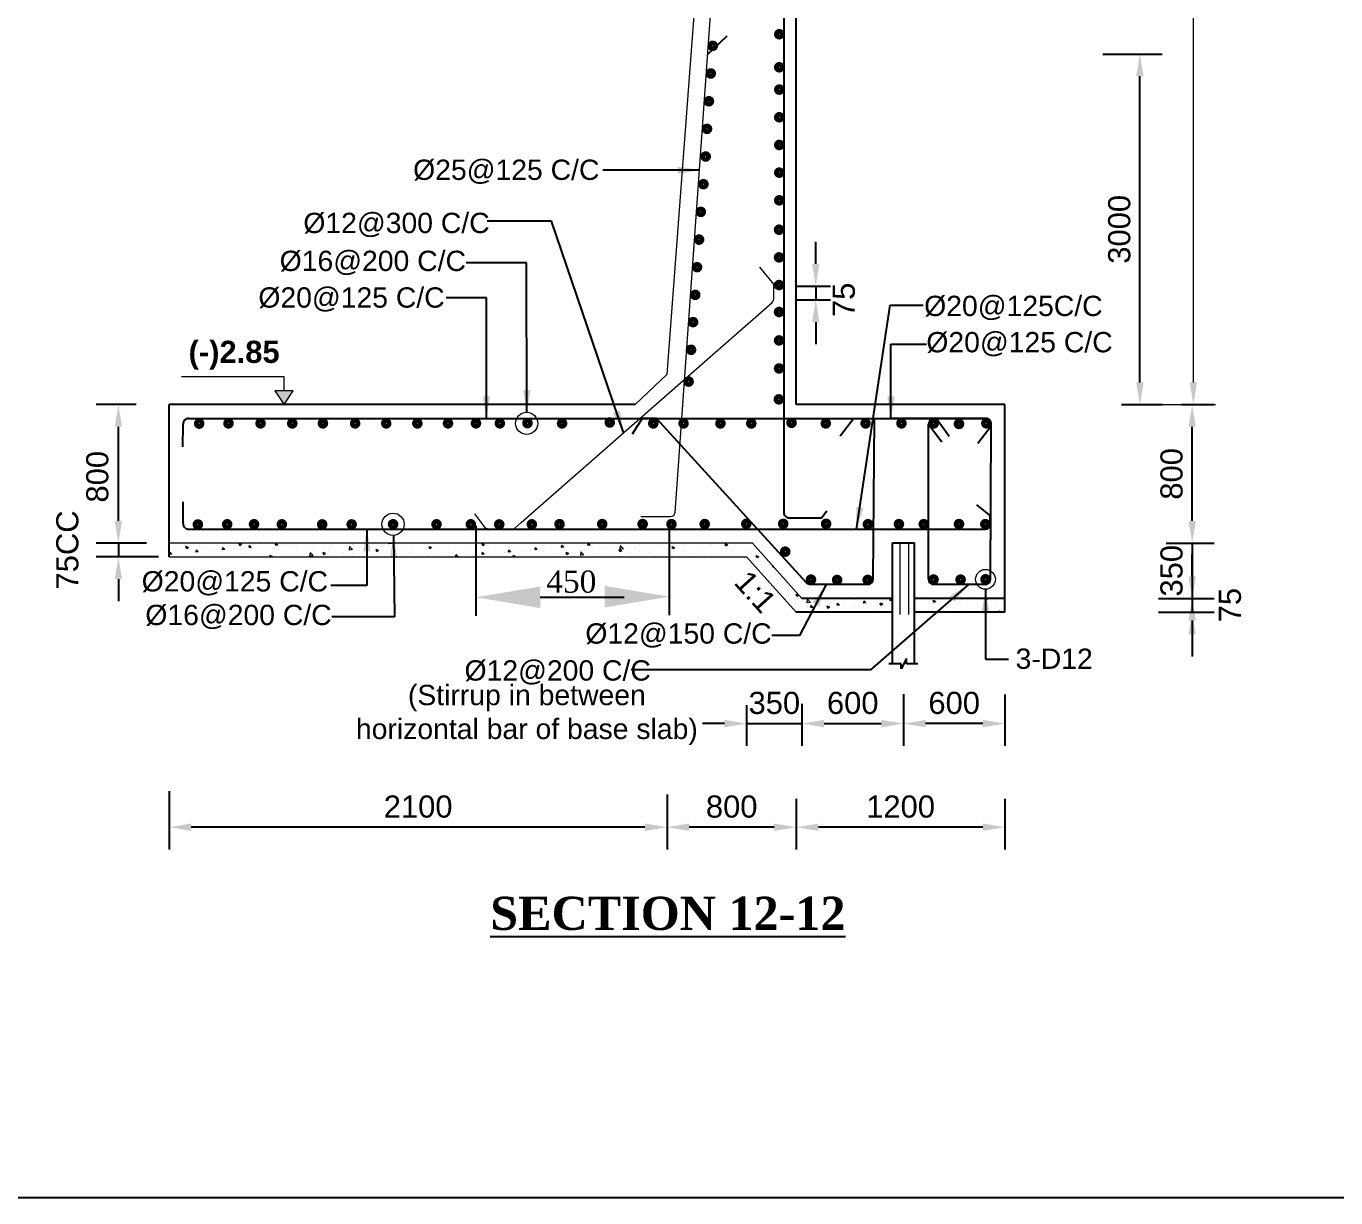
# Model space of a CAD drawing. Extents: x -426260 to 2055400, y -4304674 to -305611.
# Drawn here: x 757096 to 764196, y -1928706 to -1922357 of the extents above; entities that cross this region are included whole.
import ezdxf

# ---------------------------------------------------------------- set-up
doc = ezdxf.new("R2010")
doc.units = 0
doc.header["$LTSCALE"] = 300
doc.header["$MEASUREMENT"] = 0
doc.header["$PDMODE"] = 3
doc.layers.get('DEFPOINTS').update_dxf_attribs({"linetype": 'CONTINUOUS'})
for name, color, linetype, lineweight in [('Dim', 7, 'CONTINUOUS', 9), ('HATCH', 252, 'CONTINUOUS', 5), ('ROD', 1, 'CONTINUOUS', 30)]:
    doc.layers.add(name, color=color, linetype=linetype, lineweight=lineweight)
for name, color, linetype in [('LINE', 7, 'CONTINUOUS'), ('REINF.', 1, 'CONTINUOUS'), ('TXT', 7, 'CONTINUOUS')]:
    doc.layers.add(name, color=color, linetype=linetype)
doc.styles.add('Arial', font='arial.ttf')
doc.styles.add('DIM', font='isocp3.shx')
doc.dimstyles.new('dim_60', dxfattribs={"dimtxt": 120, "dimasz": 120, "dimexe": 60, "dimexo": 60, "dimgap": 50, "dimtad": 1, "dimdec": 0, "dimzin": 0, "dimdsep": 46, "dimtxsty": 'DIM', "dimcen": 0.09, "dimclrd": 5, "dimclre": 5, "dimclrt": 7, "dimadec": 0, "dimazin": 0, "dimtfac": 1, "dimtdec": 0, "dimtmove": 0, "dimatfit": 3, "dimfxl": 1, "dimtolj": 1, "dimtzin": 0, "dimarcsym": 0})

# ---------------------------------------------------------------- blocks, each defined once
blk = doc.blocks.new('*D594')
at = {"layer": 'DEFPOINTS', "color": 0, "ltscale": 500, "transparency": 16777216}
for p in [(763216.1, -1925157.8), (763219.1, -1925457.5), (763416.9, -1925457.5)]:
    blk.add_point(p, dxfattribs=at)
at = {"layer": 'Dim', "color": 5, "lineweight": -2, "ltscale": 500, "transparency": 16777216}
for p, q in [((763416.9, -1925037.8), (763416.9, -1924917.8)), ((763276.1, -1925157.8), (763536.9, -1925157.8)), ((763416.9, -1925157.8), (763416.9, -1925457.5)), ((763279.1, -1925457.5), (763536.9, -1925457.5)), ((763416.9, -1925577.5), (763416.9, -1925697.5))]:
    blk.add_line(p, q, dxfattribs=at)
at = {"layer": 'Dim', "color": 5, "ltscale": 500, "transparency": 16777216}
for points in [[(763396.9, -1925037.8), (763436.9, -1925037.8), (763416.9, -1925157.8)], [(763396.9, -1925577.5), (763436.9, -1925577.5), (763416.9, -1925457.5)]]:
    blk.add_solid(points, dxfattribs=at)
at = {"layer": 'Dim', "color": 7, "ltscale": 500, "transparency": 16777216, "insert": (763305.6, -1925307.7), "char_height": 120, "attachment_point": 5, "rotation": 90, "style": 'Arial'}
blk.add_mtext('\\A1;350', dxfattribs=at)
blk = doc.blocks.new('*D595')
at = {"layer": 'DEFPOINTS', "color": 0, "ltscale": 500, "transparency": 16777216}
for p in [(757809, -1925157.5), (757596.1, -1925232.5), (757874.4, -1925232.5)]:
    blk.add_point(p, dxfattribs=at)
at = {"layer": 'Dim', "color": 5, "lineweight": -2, "ltscale": 500, "transparency": 16777216}
for p, q in [((757596.1, -1925037.5), (757596.1, -1924917.5)), ((757749, -1925157.5), (757476.1, -1925157.5)), ((757596.1, -1925157.5), (757596.1, -1925232.5)), ((757814.4, -1925232.5), (757476.1, -1925232.5)), ((757596.1, -1925352.5), (757596.1, -1925472.5))]:
    blk.add_line(p, q, dxfattribs=at)
at = {"layer": 'Dim', "color": 5, "ltscale": 500, "transparency": 16777216}
for points in [[(757576.1, -1925037.5), (757616.1, -1925037.5), (757596.1, -1925157.5)], [(757576.1, -1925352.5), (757616.1, -1925352.5), (757596.1, -1925232.5)]]:
    blk.add_solid(points, dxfattribs=at)
at = {"layer": 'Dim', "color": 7, "ltscale": 500, "transparency": 16777216, "insert": (757320, -1925195), "char_height": 120, "attachment_point": 5, "rotation": 90, "style": 'Arial'}
blk.add_mtext('\\A1;75CC', dxfattribs=at)
blk = doc.blocks.new('*D596')
at = {"layer": 'DEFPOINTS', "color": 0, "ltscale": 500, "transparency": 16777216}
for p in [(760570.7, -1926478.3), (761270.7, -1926488.5), (760570.7, -1926697.5)]:
    blk.add_point(p, dxfattribs=at)
at = {"layer": 'Dim', "color": 5, "lineweight": -2, "ltscale": 500, "transparency": 16777216}
for p, q in [((760570.7, -1926538.3), (760570.7, -1926817.5)), ((761270.7, -1926548.5), (761270.7, -1926817.5)), ((761150.7, -1926697.5), (760690.7, -1926697.5))]:
    blk.add_line(p, q, dxfattribs=at)
at = {"layer": 'Dim', "color": 5, "ltscale": 500, "transparency": 16777216}
for points in [[(760690.7, -1926677.5), (760690.7, -1926717.5), (760570.7, -1926697.5)], [(761150.7, -1926677.5), (761150.7, -1926717.5), (761270.7, -1926697.5)]]:
    blk.add_solid(points, dxfattribs=at)
at = {"layer": 'Dim', "color": 7, "ltscale": 500, "transparency": 16777216, "insert": (760920.7, -1926586.3), "char_height": 120, "attachment_point": 5, "style": 'Arial'}
blk.add_mtext('\\A1;800', dxfattribs=at)
blk = doc.blocks.new('*D597')
at = {"layer": 'DEFPOINTS', "color": 0, "ltscale": 500, "transparency": 16777216}
for p in [(757871.1, -1926442.1), (760570.7, -1926459.4), (757871.1, -1926697.5)]:
    blk.add_point(p, dxfattribs=at)
at = {"layer": 'Dim', "color": 5, "lineweight": -2, "ltscale": 500, "transparency": 16777216}
for p, q in [((757871.1, -1926502.1), (757871.1, -1926817.5)), ((760570.7, -1926519.4), (760570.7, -1926817.5)), ((760450.7, -1926697.5), (757991.1, -1926697.5))]:
    blk.add_line(p, q, dxfattribs=at)
at = {"layer": 'Dim', "color": 5, "ltscale": 500, "transparency": 16777216}
for points in [[(757991.1, -1926677.5), (757991.1, -1926717.5), (757871.1, -1926697.5)], [(760450.7, -1926677.5), (760450.7, -1926717.5), (760570.7, -1926697.5)]]:
    blk.add_solid(points, dxfattribs=at)
at = {"layer": 'Dim', "color": 7, "ltscale": 500, "transparency": 16777216, "insert": (759220.9, -1926586.3), "char_height": 120, "attachment_point": 5, "style": 'Arial'}
blk.add_mtext('\\A1;2100', dxfattribs=at)
blk = doc.blocks.new('*D598')
at = {"layer": 'DEFPOINTS', "color": 0, "ltscale": 500, "transparency": 16777216}
for p in [(757596.1, -1924407.5), (757752.1, -1924407.5), (757749.7, -1925157.5)]:
    blk.add_point(p, dxfattribs=at)
at = {"layer": 'Dim', "color": 5, "lineweight": -2, "ltscale": 500, "transparency": 16777216}
for p, q in [((757692.1, -1924407.5), (757476.1, -1924407.5)), ((757596.1, -1925037.5), (757596.1, -1924527.5)), ((757689.7, -1925157.5), (757476.1, -1925157.5))]:
    blk.add_line(p, q, dxfattribs=at)
at = {"layer": 'Dim', "color": 5, "ltscale": 500, "transparency": 16777216}
for points in [[(757576.1, -1924527.5), (757616.1, -1924527.5), (757596.1, -1924407.5)], [(757576.1, -1925037.5), (757616.1, -1925037.5), (757596.1, -1925157.5)]]:
    blk.add_solid(points, dxfattribs=at)
at = {"layer": 'Dim', "color": 7, "ltscale": 500, "transparency": 16777216, "insert": (757482.4, -1924798.3), "char_height": 120, "attachment_point": 5, "rotation": 90, "style": 'Arial'}
blk.add_mtext('\\A1;800', dxfattribs=at)
blk = doc.blocks.new('*D599')
at = {"layer": 'DEFPOINTS', "color": 0, "ltscale": 500, "transparency": 16777216}
for p in [(761851.8, -1925917.2), (762401.8, -1925918.1), (761851.8, -1926136)]:
    blk.add_point(p, dxfattribs=at)
at = {"layer": 'Dim', "color": 5, "lineweight": -2, "ltscale": 500, "transparency": 16777216}
for p, q in [((761851.8, -1925977.2), (761851.8, -1926256)), ((762401.8, -1925978.1), (762401.8, -1926256)), ((762281.8, -1926136), (761971.8, -1926136))]:
    blk.add_line(p, q, dxfattribs=at)
at = {"layer": 'Dim', "color": 5, "ltscale": 500, "transparency": 16777216}
for points in [[(761971.8, -1926116), (761971.8, -1926156), (761851.8, -1926136)], [(762281.8, -1926116), (762281.8, -1926156), (762401.8, -1926136)]]:
    blk.add_solid(points, dxfattribs=at)
at = {"layer": 'Dim', "color": 7, "ltscale": 500, "transparency": 16777216, "insert": (762126.8, -1926024.7), "char_height": 120, "attachment_point": 5, "style": 'Arial'}
blk.add_mtext('\\A1;600', dxfattribs=at)
blk = doc.blocks.new('*D600')
at = {"layer": 'DEFPOINTS', "color": 0, "ltscale": 500, "transparency": 16777216}
for p in [(761301.8, -1925968.5), (761851.8, -1925980.9), (761851.8, -1926136)]:
    blk.add_point(p, dxfattribs=at)
at = {"layer": 'Dim', "color": 5, "lineweight": -2, "ltscale": 500, "transparency": 16777216}
for p, q in [((761301.8, -1926028.5), (761301.8, -1926256)), ((761851.8, -1926040.9), (761851.8, -1926256)), ((761421.8, -1926136), (761731.8, -1926136))]:
    blk.add_line(p, q, dxfattribs=at)
at = {"layer": 'Dim', "color": 5, "ltscale": 500, "transparency": 16777216}
for points in [[(761421.8, -1926116), (761421.8, -1926156), (761301.8, -1926136)], [(761731.8, -1926116), (761731.8, -1926156), (761851.8, -1926136)]]:
    blk.add_solid(points, dxfattribs=at)
at = {"layer": 'Dim', "color": 7, "ltscale": 500, "transparency": 16777216, "insert": (761576.8, -1926024.7), "char_height": 120, "attachment_point": 5, "style": 'Arial'}
blk.add_mtext('\\A1;600', dxfattribs=at)
blk = doc.blocks.new('*D601')
at = {"layer": 'DEFPOINTS', "color": 0, "ltscale": 500, "transparency": 16777216}
for p in [(761001.7, -1925976.7), (761301.8, -1926018.6), (761301.8, -1926136)]:
    blk.add_point(p, dxfattribs=at)
at = {"layer": 'Dim', "color": 5, "lineweight": -2, "ltscale": 500, "transparency": 16777216}
for p, q in [((761001.7, -1926036.7), (761001.7, -1926256)), ((761301.8, -1926078.6), (761301.8, -1926256)), ((760881.7, -1926136), (760761.7, -1926136)), ((761001.7, -1926136), (761301.8, -1926136)), ((761421.8, -1926136), (761541.8, -1926136))]:
    blk.add_line(p, q, dxfattribs=at)
at = {"layer": 'Dim', "color": 5, "ltscale": 500, "transparency": 16777216}
for points in [[(760881.7, -1926116), (760881.7, -1926156), (761001.7, -1926136)], [(761421.8, -1926116), (761421.8, -1926156), (761301.8, -1926136)]]:
    blk.add_solid(points, dxfattribs=at)
at = {"layer": 'Dim', "color": 7, "ltscale": 500, "transparency": 16777216, "insert": (761151.8, -1926024.7), "char_height": 120, "attachment_point": 5, "style": 'Arial'}
blk.add_mtext('\\A1;350', dxfattribs=at)
blk = doc.blocks.new('*D602')
at = {"layer": 'DEFPOINTS', "color": 0, "ltscale": 500, "transparency": 16777216}
for p in [(763174.5, -1925457.5), (763174.5, -1925532.5), (763416.9, -1925532.5)]:
    blk.add_point(p, dxfattribs=at)
at = {"layer": 'Dim', "color": 5, "lineweight": -2, "ltscale": 500, "transparency": 16777216}
for p, q in [((763416.9, -1925337.5), (763416.9, -1925217.5)), ((763234.5, -1925457.5), (763536.9, -1925457.5)), ((763416.9, -1925457.5), (763416.9, -1925532.5)), ((763234.5, -1925532.5), (763536.9, -1925532.5)), ((763416.9, -1925652.5), (763416.9, -1925772.5))]:
    blk.add_line(p, q, dxfattribs=at)
at = {"layer": 'Dim', "color": 5, "ltscale": 500, "transparency": 16777216}
for points in [[(763396.9, -1925337.5), (763436.9, -1925337.5), (763416.9, -1925457.5)], [(763396.9, -1925652.5), (763436.9, -1925652.5), (763416.9, -1925532.5)]]:
    blk.add_solid(points, dxfattribs=at)
at = {"layer": 'Dim', "color": 7, "ltscale": 500, "transparency": 16777216, "insert": (763622, -1925494), "char_height": 120, "attachment_point": 5, "rotation": 90, "style": 'Arial'}
blk.add_mtext('\\A1;75', dxfattribs=at)
blk = doc.blocks.new('*D603')
at = {"layer": 'DEFPOINTS', "color": 0, "ltscale": 500, "transparency": 16777216}
for p in [(761171.4, -1923764.7), (761171.4, -1923839.7), (761376.4, -1923839.7)]:
    blk.add_point(p, dxfattribs=at)
at = {"layer": 'Dim', "color": 5, "lineweight": -2, "ltscale": 500, "transparency": 16777216}
for p, q in [((761376.4, -1923644.7), (761376.4, -1923524.7)), ((761271.4, -1923764.7), (761456.4, -1923764.7)), ((761376.4, -1923764.7), (761376.4, -1923839.7)), ((761271.4, -1923839.7), (761456.4, -1923839.7)), ((761376.4, -1923959.7), (761376.4, -1924079.7))]:
    blk.add_line(p, q, dxfattribs=at)
at = {"layer": 'Dim', "color": 5, "ltscale": 500, "transparency": 16777216}
for points in [[(761356.4, -1923644.7), (761396.4, -1923644.7), (761376.4, -1923764.7)], [(761356.4, -1923959.7), (761396.4, -1923959.7), (761376.4, -1923839.7)]]:
    blk.add_solid(points, dxfattribs=at)
at = {"layer": 'Dim', "color": 7, "ltscale": 500, "transparency": 16777216, "insert": (761529, -1923839.7), "char_height": 120, "attachment_point": 5, "rotation": 90, "style": 'Arial'}
blk.add_mtext('\\A1;75', dxfattribs=at)
blk = doc.blocks.new('*D604')
at = {"layer": 'DEFPOINTS', "color": 0, "ltscale": 500, "transparency": 16777216}
for p in [(763299.3, -1924407.5), (763416.9, -1924407.5), (763296.9, -1925157.8)]:
    blk.add_point(p, dxfattribs=at)
at = {"layer": 'Dim', "color": 5, "lineweight": -2, "ltscale": 500, "transparency": 16777216}
for p, q in [((763359.3, -1924407.5), (763536.9, -1924407.5)), ((763416.9, -1925037.8), (763416.9, -1924527.5)), ((763356.9, -1925157.8), (763536.9, -1925157.8))]:
    blk.add_line(p, q, dxfattribs=at)
at = {"layer": 'Dim', "color": 5, "ltscale": 500, "transparency": 16777216}
for points in [[(763396.9, -1924527.5), (763436.9, -1924527.5), (763416.9, -1924407.5)], [(763396.9, -1925037.8), (763436.9, -1925037.8), (763416.9, -1925157.8)]]:
    blk.add_solid(points, dxfattribs=at)
at = {"layer": 'Dim', "color": 7, "ltscale": 500, "transparency": 16777216, "insert": (763305.6, -1924782.7), "char_height": 120, "attachment_point": 5, "rotation": 90, "style": 'Arial'}
blk.add_mtext('\\A1;800', dxfattribs=at)
blk = doc.blocks.new('*D605')
at = {"layer": 'DEFPOINTS', "color": 0, "ltscale": 500, "transparency": 16777216}
for p in [(762872.8, -1922507.5), (763133.5, -1922507.5), (762973.6, -1924407.5)]:
    blk.add_point(p, dxfattribs=at)
at = {"layer": 'Dim', "color": 5, "lineweight": -2, "ltscale": 500, "transparency": 16777216}
for p, q in [((762932.8, -1922507.5), (763253.5, -1922507.5)), ((763133.5, -1924287.5), (763133.5, -1922627.5)), ((763033.6, -1924407.5), (763253.5, -1924407.5))]:
    blk.add_line(p, q, dxfattribs=at)
at = {"layer": 'Dim', "color": 5, "ltscale": 500, "transparency": 16777216}
for points in [[(763113.5, -1922627.5), (763153.5, -1922627.5), (763133.5, -1922507.5)], [(763113.5, -1924287.5), (763153.5, -1924287.5), (763133.5, -1924407.5)]]:
    blk.add_solid(points, dxfattribs=at)
at = {"layer": 'Dim', "color": 7, "ltscale": 500, "transparency": 16777216, "insert": (763022.2, -1923457.5), "char_height": 120, "attachment_point": 5, "rotation": 90, "style": 'Arial'}
blk.add_mtext('\\A1;3000', dxfattribs=at)
blk = doc.blocks.new('*D606')
at = {"layer": 'DEFPOINTS', "color": 0, "ltscale": 500, "transparency": 16777216}
for p in [(761270.7, -1926483.3), (762401.8, -1926483.3), (761270.7, -1926697.5)]:
    blk.add_point(p, dxfattribs=at)
at = {"layer": 'Dim', "color": 5, "lineweight": -2, "ltscale": 500, "transparency": 16777216}
for p, q in [((761270.7, -1926543.3), (761270.7, -1926817.5)), ((762401.8, -1926543.3), (762401.8, -1926817.5)), ((762281.8, -1926697.5), (761390.7, -1926697.5))]:
    blk.add_line(p, q, dxfattribs=at)
at = {"layer": 'Dim', "color": 5, "ltscale": 500, "transparency": 16777216}
for points in [[(761390.7, -1926677.5), (761390.7, -1926717.5), (761270.7, -1926697.5)], [(762281.8, -1926677.5), (762281.8, -1926717.5), (762401.8, -1926697.5)]]:
    blk.add_solid(points, dxfattribs=at)
at = {"layer": 'Dim', "color": 7, "ltscale": 500, "transparency": 16777216, "insert": (761836.3, -1926586.3), "char_height": 120, "attachment_point": 5, "style": 'Arial'}
blk.add_mtext('\\A1;1200', dxfattribs=at)

msp = doc.modelspace()

# ---------------------------------------------------------------- hatches: boundary and pattern name
at = {"layer": 'Dim', "ltscale": 500}
h = msp.add_hatch(color=15, dxfattribs=at)
h.dxf.hatch_style = 1
h.paths.add_polyline_path([(758494.1, -1924333.6), (758543.8, -1924333.6), (758494.1, -1924407.5)])
h.paths.add_polyline_path([(758444.4, -1924333.6), (758494.1, -1924333.6), (758494.1, -1924407.5)])
at = {"layer": 'HATCH', "ltscale": 10}
h = msp.add_hatch(dxfattribs=at)
h.set_pattern_fill('ANSI31', color=256, scale=375, angle=45, style=0)
h.set_pattern_definition([(90, (768068.77, -1915846.026), (46.875, 7e-15), [])])
h.paths.add_polyline_path([(761911.8, -1925545.5), (761867.6, -1925545.5), (761867.6, -1925532), (761839.5, -1925558), (761839.5, -1925545.5), (761791.8, -1925545.5), (761791.8, -1925157.5), (761911.8, -1925157.5)])

# ---------------------------------------------------------------- linework, layer by layer
at = {"layer": 'Dim', "color": 5, "ltscale": 500}
for p, q in [((763423.2, -1924287.5), (763423.2, -1919027.1)), ((763033.6, -1924407.5), (763543.2, -1924407.5))]:
    msp.add_line(p, q, dxfattribs=at)
at = {"layer": 'Dim', "ltscale": 50}
msp.add_line((757871.1, -1924407.5), (757871.1, -1924407.5), dxfattribs=at)
at = {"layer": 'Dim', "ltscale": 500}
msp.add_lwpolyline([(758494.1, -1924333.6), (758494.1, -1924257.7), (757937.9, -1924257.7)], dxfattribs=at)
msp.add_lwpolyline([(758494.1, -1924407.5), (758543.8, -1924333.6), (758444.4, -1924333.6)], close=True, dxfattribs=at)
for centre in [(759809.3, -1924508.9), (759085, -1925055.9)]:
    msp.add_circle(centre, 60.5, dxfattribs=at)
at = {"layer": 'Dim', "ltscale": 50}
msp.add_circle((762296.4, -1925354.2), 53.5, dxfattribs=at)
at = {"layer": 'Dim', "color": 5, "ltscale": 500}
msp.add_solid([(763403.2, -1924287.5), (763443.2, -1924287.5), (763423.2, -1924407.5)], dxfattribs=at)
at = {"layer": 'LINE', "lineweight": 15}
for p, q in [((760570.7, -1924242.8), (760970.7, -1918907.1)), ((760570.7, -1924242.8), (760397.4, -1924407.5)), ((761032.8, -1925157.5), (757871.1, -1925157.5)), ((757871.1, -1925232.5), (761001.7, -1925232.5))]:
    msp.add_line(p, q, dxfattribs=at)
at = {"layer": 'LINE'}
for p, q in [((761270.7, -1924407.5), (761270.7, -1918907.1)), ((760397.4, -1924407.5), (757871.1, -1924407.5)), ((757871.7, -1925232.5), (757871.7, -1924407.5)), ((762401.8, -1924407.5), (761270.7, -1924407.5)), ((762401.8, -1925532.5), (762401.8, -1924407.5)), ((761791.8, -1925811.6), (761791.8, -1925155.6)), ((761791.8, -1925155.6), (761911.8, -1925155.6)), ((761911.8, -1925457.5), (761911.8, -1925155.6)), ((761911.8, -1925811.6), (761911.8, -1925155.6)), ((761791.8, -1925457.5), (761301.8, -1925457.5)), ((762401.8, -1925457.5), (761911.8, -1925457.5)), ((761791.8, -1925532.5), (761270.7, -1925532.5)), ((762401.8, -1925532.5), (761911.8, -1925532.5)), ((761867.6, -1925783.7), (761839.5, -1925839.1)), ((761867.6, -1925812.2), (761867.6, -1925783.7)), ((761839.1, -1925812.2), (761773.1, -1925812.2)), ((761839.5, -1925839.1), (761839.5, -1925812.2)), ((761930.3, -1925812.2), (761867.6, -1925812.2))]:
    msp.add_line(p, q, dxfattribs=at)
at = {"layer": 'LINE', "color": 6, "ltscale": 0.5}
for p, q in [((759533.2, -1925064.1), (759533.2, -1925551.5)), ((760581.7, -1925060.7), (760581.7, -1925548.2))]:
    msp.add_line(p, q, dxfattribs=at)
at = {"layer": 'LINE', "color": 51, "lineweight": 15}
for p, q in [((757908, -1925159.1), (757908, -1925159.1)), ((758159.7, -1925169.8), (758159.7, -1925169.8)), ((758198.8, -1925169.8), (758198.8, -1925169.8)), ((758263.8, -1925166.1), (758249.8, -1925160.7)), ((758253.9, -1925172.8), (758249.9, -1925160.7)), ((758263.8, -1925166.1), (758253.9, -1925172.8)), ((758266.5, -1925165.3), (758266.5, -1925165.3)), ((758304.2, -1925182), (758306.6, -1925169.4)), ((758316.2, -1925180.9), (758306.5, -1925169.4)), ((758362.4, -1925162), (758362.4, -1925162)), ((758373.2, -1925160.8), (758373.2, -1925160.8)), ((758447.7, -1925169.4), (758449.9, -1925157.5)), ((758459.6, -1925168.3), (758447.7, -1925169.4)), ((758459.6, -1925168.3), (758450.5, -1925157.5)), ((758486, -1925163.2), (758486, -1925163.2)), ((758625.1, -1925159.9), (758625.1, -1925159.9)), ((758758.1, -1925169.6), (758758.1, -1925169.6)), ((758864.9, -1925165.1), (758864.9, -1925165.1)), ((758872.4, -1925165.1), (758872.4, -1925165.1)), ((758971.6, -1925160.6), (758971.6, -1925160.6)), ((759013.4, -1925160.7), (759013.4, -1925160.7)), ((759061.5, -1925162.6), (759062.1, -1925157.5)), ((759079.3, -1925159.9), (759061.5, -1925162.6)), ((759063.4, -1925167.3), (759063.4, -1925167.3)), ((759078.1, -1925158.7), (759077, -1925157.5)), ((759384.1, -1925169.5), (759384.1, -1925169.5)), ((759581.6, -1925166.5), (759567.6, -1925161.2)), ((759571.7, -1925173.3), (759567.6, -1925161.2)), ((759581.6, -1925166.5), (759571.6, -1925173.3)), ((759641.4, -1925171.4), (759641.4, -1925171.4)), ((759790.3, -1925157.6), (759790.3, -1925157.6)), ((759893, -1925171.7), (759893, -1925171.7)), ((759997.9, -1925181.8), (760000.2, -1925169.3)), ((760009.9, -1925180.7), (760000.2, -1925169.2)), ((760093, -1925158.9), (760093, -1925158.9)), ((760140.8, -1925166.9), (760140.8, -1925166.9)), ((760153.3, -1925168.2), (760141.3, -1925169.2)), ((760141.4, -1925169.2), (760143.5, -1925157.5)), ((760153.3, -1925168.2), (760144.4, -1925157.5)), ((760168.8, -1925168.9), (760168.8, -1925168.9)), ((760302, -1925162), (760302, -1925162)), ((760332.3, -1925188), (760316.7, -1925171.7)), ((760422, -1925163), (760422, -1925163)), ((760529.1, -1925158.8), (760529.3, -1925157.5)), ((760537.5, -1925157.5), (760529.1, -1925158.8)), ((760655.1, -1925167.7), (760655.1, -1925167.7)), ((760670.5, -1925163), (760670.5, -1925163)), ((760761.8, -1925163.2), (760761.8, -1925163.2)), ((760810.9, -1925164.2), (760810.9, -1925164.2)), ((760868.6, -1925158.7), (760868.6, -1925158.7)), ((760899.3, -1925167), (760885.3, -1925161.6)), ((760889.4, -1925173.7), (760885.4, -1925161.6)), ((760899.3, -1925167), (760889.4, -1925173.7)), ((757873.9, -1925219.6), (757876.2, -1925207.1)), ((757885.8, -1925218.5), (757873.9, -1925219.6)), ((757885.8, -1925218.5), (757876.2, -1925207)), ((757904, -1925205.7), (757904, -1925205.7)), ((757910.6, -1925231.4), (757910.6, -1925231.4)), ((757946.2, -1925178.8), (757946.2, -1925178.8)), ((757954.5, -1925172.6), (757954.5, -1925172.6)), ((757976.4, -1925182.1), (757962.4, -1925176.8)), ((757966.5, -1925188.8), (757962.4, -1925176.8)), ((757976.4, -1925182.1), (757966.5, -1925188.8)), ((758010.8, -1925201.2), (758010.8, -1925201.2)), ((758017.3, -1925207.1), (758019.7, -1925194.5)), ((758029.3, -1925206), (758017.3, -1925207)), ((758029.3, -1925206), (758019.6, -1925194.5)), ((758034.4, -1925175.7), (758034.4, -1925175.7)), ((758052.9, -1925174.3), (758052.9, -1925174.3)), ((758057.2, -1925186.7), (758057.2, -1925186.7)), ((758110.1, -1925185.7), (758110.1, -1925185.7)), ((758117.5, -1925196.7), (758117.5, -1925196.7)), ((758160.2, -1925192.3), (758160.2, -1925192.3)), ((758160.8, -1925194.5), (758163.1, -1925182)), ((758172.7, -1925193.4), (758160.8, -1925194.5)), ((758161.1, -1925201.7), (758161.1, -1925201.7)), ((758172.7, -1925193.4), (758163.1, -1925181.9)), ((758224.3, -1925192.2), (758224.3, -1925192.2)), ((758262.1, -1925214.5), (758262.1, -1925214.5)), ((758286.5, -1925208.9), (758286.5, -1925208.9)), ((758316.2, -1925180.9), (758304.2, -1925181.9)), ((758315.5, -1925189.8), (758315.5, -1925189.8)), ((758331.1, -1925187.7), (758331.1, -1925187.7)), ((758362.2, -1925218.9), (758362.2, -1925218.9)), ((758364.8, -1925228.6), (758364.8, -1925228.6)), ((758412.3, -1925225.5), (758412.3, -1925225.5)), ((758431.9, -1925230.6), (758417.9, -1925225.2)), ((758420.3, -1925232.5), (758417.9, -1925225.2)), ((758431.9, -1925230.6), (758429.1, -1925232.5)), ((758432.1, -1925209.9), (758432.1, -1925209.9)), ((758437.8, -1925183.1), (758437.8, -1925183.1)), ((758466.3, -1925177), (758466.3, -1925177)), ((758544.6, -1925178.6), (758544.6, -1925178.6)), ((758548.8, -1925229.9), (758548.8, -1925229.9)), ((758561.7, -1925173.2), (758561.7, -1925173.2)), ((758567.3, -1925189.8), (758567.3, -1925189.8)), ((758611.8, -1925179.8), (758611.8, -1925179.8)), ((758634.6, -1925228.8), (758636.8, -1925209.8)), ((758652.4, -1925226.1), (758634.6, -1925228.8)), ((758651.2, -1925224.9), (758635.7, -1925208.6)), ((758651.3, -1925174.1), (758651.3, -1925174.1)), ((758670, -1925203.9), (758670, -1925203.9)), ((758719.3, -1925214.6), (758705.3, -1925209.2)), ((758709.4, -1925221.3), (758705.3, -1925209.2)), ((758719.3, -1925214.6), (758709.4, -1925221.3)), ((758738.1, -1925196.4), (758738.1, -1925196.4)), ((758741.8, -1925179.9), (758741.8, -1925179.9)), ((758773.8, -1925218.9), (758773.8, -1925218.9)), ((758813.9, -1925206.4), (758813.9, -1925206.4)), ((758848, -1925195.7), (758850.2, -1925176.7)), ((758865.8, -1925193), (758848, -1925195.7)), ((758864.7, -1925191.8), (758849.1, -1925175.5)), ((758858.4, -1925199.9), (758858.4, -1925199.9)), ((758863.9, -1925213), (758863.9, -1925213)), ((758874.9, -1925231.7), (758874.9, -1925231.7)), ((758975, -1925220), (758975, -1925220)), ((758975.1, -1925179.2), (758975.1, -1925179.2)), ((758990.2, -1925229.6), (758990.2, -1925229.6)), ((759006.7, -1925198.6), (758992.7, -1925193.2)), ((758996.8, -1925205.3), (758992.8, -1925193.2)), ((759006.7, -1925198.6), (758996.8, -1925205.3)), ((759023, -1925176), (759023, -1925176)), ((759079, -1925194.2), (759079, -1925194.2)), ((759139.6, -1925196.1), (759139.6, -1925196.1)), ((759160.4, -1925230.9), (759160.4, -1925230.9)), ((759180, -1925207), (759180, -1925207)), ((759189.7, -1925183.9), (759189.7, -1925183.9)), ((759256.2, -1925216.1), (759256.2, -1925216.1)), ((759265.5, -1925193.9), (759265.5, -1925193.9)), ((759267.1, -1925226.4), (759267.1, -1925226.4)), ((759294.2, -1925182.6), (759280.1, -1925177.2)), ((759284.2, -1925189.3), (759280.2, -1925177.2)), ((759282.7, -1925221.1), (759282.7, -1925221.1)), ((759283.4, -1925232.5), (759282.9, -1925232)), ((759282.9, -1925232.5), (759283, -1925232)), ((759294.2, -1925182.6), (759284.2, -1925189.3)), ((759315.6, -1925200.5), (759315.6, -1925200.5)), ((759373.9, -1925221.9), (759373.9, -1925221.9)), ((759424.1, -1925232), (759426.4, -1925219.5)), ((759436, -1925230.9), (759424.1, -1925232)), ((759436, -1925230.9), (759426.4, -1925219.4)), ((759441.9, -1925217.1), (759441.9, -1925217.1)), ((759480.7, -1925217.3), (759480.7, -1925217.3)), ((759485.2, -1925182.3), (759485.2, -1925182.3)), ((759517.6, -1925227.1), (759517.6, -1925227.1)), ((759579.5, -1925218.4), (759567.5, -1925219.4)), ((759567.6, -1925219.5), (759569.9, -1925206.9)), ((759579.5, -1925218.4), (759569.9, -1925206.9)), ((759587.4, -1925212.8), (759587.4, -1925212.8)), ((759587.9, -1925196.4), (759587.9, -1925196.4)), ((759691.7, -1925211.4), (759691.7, -1925211.4)), ((759694.2, -1925208.3), (759694.2, -1925208.3)), ((759711, -1925206.9), (759713.3, -1925194.4)), ((759722.9, -1925205.8), (759711, -1925206.9)), ((759722.9, -1925205.8), (759713.3, -1925194.3)), ((759714.5, -1925176.8), (759714.5, -1925176.8)), ((759717.1, -1925181.4), (759717.1, -1925181.4)), ((759749.6, -1925231.1), (759735.6, -1925225.7)), ((759737.9, -1925232.5), (759735.6, -1925225.7)), ((759749.6, -1925231.1), (759747.5, -1925232.5)), ((759767.2, -1925188), (759767.2, -1925188)), ((759792.8, -1925224.2), (759792.8, -1925224.2)), ((759800.9, -1925203.8), (759800.9, -1925203.8)), ((759831.2, -1925196.9), (759831.2, -1925196.9)), ((759866.4, -1925193.3), (759854.4, -1925194.3)), ((759854.5, -1925194.3), (759856.8, -1925181.8)), ((759866.4, -1925193.3), (759856.8, -1925181.8)), ((759893.5, -1925204.6), (759893.5, -1925204.6)), ((759907.7, -1925199.3), (759907.7, -1925199.3)), ((759947.8, -1925216.9), (759947.8, -1925216.9)), ((759969.3, -1925214.6), (759969.3, -1925214.6)), ((759996.9, -1925186.7), (759996.9, -1925186.7)), ((760009.9, -1925180.7), (759997.9, -1925181.8)), ((760014.5, -1925194.8), (760014.5, -1925194.8)), ((760019.3, -1925221.2), (760019.3, -1925221.2)), ((760037, -1925215), (760023, -1925209.7)), ((760027.1, -1925221.7), (760023.1, -1925209.7)), ((760037, -1925215), (760027.1, -1925221.7)), ((760097.9, -1925199.5), (760097.9, -1925199.5)), ((760102.2, -1925225), (760104.4, -1925206)), ((760120, -1925222.3), (760102.2, -1925225)), ((760118.9, -1925221.1), (760103.3, -1925204.8)), ((760121.2, -1925190.3), (760121.2, -1925190.3)), ((760200.6, -1925213.6), (760200.6, -1925213.6)), ((760218.8, -1925175.5), (760218.8, -1925175.5)), ((760228, -1925185.8), (760228, -1925185.8)), ((760257.5, -1925186.9), (760257.5, -1925186.9)), ((760304.5, -1925228.6), (760304.5, -1925228.6)), ((760324.5, -1925199), (760310.5, -1925193.6)), ((760314.6, -1925205.7), (760310.5, -1925193.6)), ((760324.5, -1925199), (760314.5, -1925205.7)), ((760333.4, -1925189.2), (760315.6, -1925191.9)), ((760315.7, -1925191.9), (760317.9, -1925172.9)), ((760334.8, -1925181.3), (760334.8, -1925181.3)), ((760345.1, -1925192.1), (760345.1, -1925192.1)), ((760374.1, -1925207), (760374.1, -1925207)), ((760403.1, -1925174.8), (760403.1, -1925174.8)), ((760420.9, -1925202.1), (760420.9, -1925202.1)), ((760441.5, -1925176.7), (760441.5, -1925176.7)), ((760471, -1925208.7), (760471, -1925208.7)), ((760490.7, -1925227), (760490.7, -1925227)), ((760505.8, -1925188.9), (760505.8, -1925188.9)), ((760538.7, -1925183.1), (760538.7, -1925183.1)), ((760548.3, -1925172.2), (760548.3, -1925172.2)), ((760597.3, -1925225.3), (760597.3, -1925225.3)), ((760611.9, -1925183), (760597.9, -1925177.6)), ((760602, -1925189.7), (760597.9, -1925177.6)), ((760611.9, -1925183), (760602, -1925189.7)), ((760609.6, -1925203.9), (760609.6, -1925203.9)), ((760655.3, -1925203.1), (760655.3, -1925203.1)), ((760710.7, -1925216.7), (760710.7, -1925216.7)), ((760771.9, -1925223.1), (760771.9, -1925223.1)), ((760796.8, -1925179.6), (760796.8, -1925179.6)), ((760813.3, -1925230.7), (760813.3, -1925230.7)), ((760872.5, -1925189.6), (760872.5, -1925189.6)), ((760914.8, -1925179.2), (760914.8, -1925179.2)), ((760922.6, -1925196.2), (760922.6, -1925196.2)), ((760976.5, -1925232.5), (760976.6, -1925231.8)), ((760977.2, -1925232.5), (760976.6, -1925231.8)), ((761015.8, -1925192), (761015.8, -1925192)), ((761048.9, -1925212.8), (761048.9, -1925212.8)), ((761067.4, -1925231.5), (761053.4, -1925226.1)), ((761057.5, -1925238.2), (761053.4, -1925226.1)), ((761067.4, -1925231.5), (761057.4, -1925238.2)), ((761078.9, -1925278.7), (761078.9, -1925278.7)), ((761101.5, -1925291.7), (761101.5, -1925291.7)), ((761120.9, -1925272.6), (761120.9, -1925272.6)), ((761121.9, -1925283.2), (761121.9, -1925283.2)), ((761142.9, -1925287.4), (761143.7, -1925281.2)), ((761148.5, -1925286.6), (761142.9, -1925287.4)), ((761123.4, -1925339.2), (761123.4, -1925339.2)), ((761154.1, -1925370.6), (761154.1, -1925370.6)), ((761160.9, -1925353.5), (761160.9, -1925353.5)), ((761190.6, -1925347.1), (761190.6, -1925347.1)), ((761229.9, -1925380.6), (761229.9, -1925380.6)), ((761206.7, -1925449.5), (761206.7, -1925449.5)), ((761229.7, -1925420.8), (761229.7, -1925420.8)), ((761230.8, -1925437.1), (761230.8, -1925437.1)), ((761284.1, -1925441), (761270.1, -1925435.6)), ((761274.2, -1925447.7), (761270.1, -1925435.7)), ((761284.1, -1925441), (761274.1, -1925447.7)), ((761232.1, -1925487.4), (761232.1, -1925487.4)), ((761264.4, -1925478.1), (761264.4, -1925478.1)), ((761282.5, -1925459.5), (761282.5, -1925459.5)), ((761347.6, -1925479.5), (761329.8, -1925482.2)), ((761329.9, -1925482.2), (761332.1, -1925463.2)), ((761346.5, -1925478.3), (761330.9, -1925462.1)), ((761332.6, -1925466), (761332.6, -1925466)), ((761333.1, -1925500.2), (761333.1, -1925500.2)), ((761349.2, -1925507.6), (761351.5, -1925495.1)), ((761361.1, -1925506.5), (761349.2, -1925507.6)), ((761361.1, -1925506.5), (761351.5, -1925495)), ((761371.2, -1925473.6), (761371.2, -1925473.6)), ((761435.8, -1925514.2), (761435.8, -1925514.2)), ((761452.1, -1925505.5), (761438.1, -1925500.2)), ((761442.2, -1925512.2), (761438.1, -1925500.2)), ((761452.1, -1925505.5), (761442.2, -1925512.2)), ((761458.9, -1925482.7), (761458.9, -1925482.7)), ((761464.1, -1925477.2), (761464.1, -1925477.2)), ((761477.9, -1925469.1), (761477.9, -1925469.1)), ((761492.6, -1925495.1), (761495, -1925482.5)), ((761504.6, -1925494), (761492.6, -1925495)), ((761504.6, -1925494), (761494.9, -1925482.5)), ((761534.6, -1925492.6), (761534.6, -1925492.6)), ((761537.3, -1925462.7), (761537.3, -1925462.7)), ((761580.7, -1925497.2), (761580.7, -1925497.2)), ((761584.7, -1925464.6), (761584.7, -1925464.6)), ((761584.7, -1925499.2), (761584.7, -1925499.2)), ((761636.1, -1925482.5), (761638.4, -1925470)), ((761648, -1925481.4), (761636.1, -1925482.5)), ((761638.3, -1925475.5), (761638.3, -1925475.5)), ((761648, -1925481.4), (761638.4, -1925469.9)), ((761691.5, -1925460), (761691.5, -1925460)), ((761697.4, -1925517.2), (761697.4, -1925517.2)), ((761711, -1925515.9), (761711, -1925515.9)), ((761739.5, -1925489.5), (761725.5, -1925484.1)), ((761729.6, -1925496.2), (761725.6, -1925484.1)), ((761739.5, -1925489.5), (761729.6, -1925496.2)), ((761741, -1925489.5), (761741, -1925489.5)), ((761779.5, -1925470), (761781.8, -1925457.5)), ((761791.5, -1925468.9), (761779.5, -1925469.9)), ((761791.5, -1925468.9), (761781.9, -1925457.5)), ((761786.7, -1925525.8), (761786.7, -1925525.8)), ((761945.9, -1925517.3), (761945.9, -1925517.3)), ((761986.2, -1925480.1), (761986.2, -1925480.1)), ((761986.9, -1925525.8), (761986.9, -1925525.8)), ((762007, -1925487.2), (762007, -1925487.2)), ((762027, -1925473.5), (762013, -1925468.1)), ((762017.1, -1925480.2), (762013, -1925468.1)), ((762027, -1925473.5), (762017, -1925480.2)), ((762036.3, -1925486.7), (762036.3, -1925486.7)), ((762046.1, -1925464.8), (762046.1, -1925464.8)), ((762093.7, -1925521.3), (762093.7, -1925521.3)), ((762123.7, -1925507.3), (762123.7, -1925507.3)), ((762150, -1925479.8), (762150, -1925479.8)), ((762162.6, -1925503.4), (762162.6, -1925503.4)), ((762171.6, -1925463.4), (762171.6, -1925463.4)), ((762200.5, -1925516.8), (762200.5, -1925516.8)), ((762238.4, -1925513.3), (762238.4, -1925513.3)), ((762251, -1925492.6), (762251, -1925492.6)), ((762288.2, -1925483.4), (762288.2, -1925483.4)), ((762288.4, -1925519.9), (762288.4, -1925519.9)), ((762304.5, -1925464.2), (762302.2, -1925457.5)), ((762314.4, -1925457.5), (762304.5, -1925464.2)), ((762307.2, -1925512.3), (762307.2, -1925512.3)), ((762353.7, -1925506.7), (762353.7, -1925506.7)), ((762362.1, -1925457.7), (762362.1, -1925457.7)), ((762379.4, -1925532.5), (762371.7, -1925524.5)), ((762372, -1925532.5), (762372.8, -1925525.6)), ((761539.7, -1925529.2), (761539.7, -1925529.2)), ((762048.5, -1925531.4), (762048.5, -1925531.4)), ((762240.3, -1925527.3), (762240.3, -1925527.3))]:
    msp.add_line(p, q, dxfattribs=at)
at = {"layer": 'LINE', "color": 5, "ltscale": 0.5}
msp.add_line((759883.2, -1925451.5), (760338.2, -1925451.5), dxfattribs=at)
at = {"layer": 'LINE', "color": 7, "lineweight": 9}
msp.add_line((770623.7, -1928705.8), (763943.2, -1928705.8), dxfattribs=at)
at = {"layer": 'LINE'}
msp.add_lwpolyline([(778849.4, -1928705.8), (749997, -1928705.8), (749997, -1908303.1), (778849.4, -1908303.1)], close=True, dxfattribs=at)
at = {"layer": 'LINE', "lineweight": 15}
for points in [[(761032.8, -1925157.5), (761301.8, -1925457.5)], [(761001.7, -1925232.5), (761270.7, -1925532.5)]]:
    msp.add_lwpolyline(points, dxfattribs=at)
at = {"layer": 'LINE', "color": 5, "ltscale": 0.5}
for points in [[(759883.2, -1925393.1), (759883.2, -1925509.8), (759533.2, -1925451.5)], [(760231.7, -1925389.8), (760231.7, -1925506.5), (760581.7, -1925448.2)]]:
    msp.add_solid(points, dxfattribs=at)
at = {"layer": 'REINF.'}
for p, q in [((757946.1, -1924636), (757946.7, -1924512.5)), ((761688, -1925352.5), (761694.5, -1924482.2)), ((762302.7, -1924482.2), (761789.1, -1924482.2)), ((761986.8, -1925352.5), (761986.8, -1924513.7)), ((762324.4, -1925352.5), (762326.8, -1924512.5)), ((757946.8, -1925052.5), (757947.4, -1924935)), ((762294.4, -1925382.5), (762016.8, -1925382.5))]:
    msp.add_line(p, q, dxfattribs=at)
at = {"layer": 'REINF.', "lineweight": 15}
for points in [[(761079.5, -1919006.7), (761025.7, -1919089, 0.128674), (761023.8, -1919094.7), (761011.7, -1919273), (761001.5, -1919520.8), (760611.7, -1924992.8, -0.397986), (760586.7, -1925016.4), (760428.2, -1925016.4)], [(759779, -1925046.5), (761139.7, -1923853.2, 0.1949), (761149.6, -1923828.8), (761149.6, -1923753.8), (761072.5, -1923662.8)], [(759779, -1925046.5), (759747.7, -1925075.5, -0.188252), (759730.7, -1925082.1), (759603, -1925082.1, -0.237133), (759583, -1925072), (759528.8, -1924999.2)]]:
    msp.add_lwpolyline(points, format="xyb", dxfattribs=at)
at = {"layer": 'REINF.'}
for points in [[(761205.6, -1919269.6), (761203.3, -1924990.8, 0.414214), (761233.3, -1925020.8), (761407.3, -1925020.8), (761436.7, -1924983.1)], [(761658, -1925382.5), (761348.7, -1925382.5, -0.213097), (761326.3, -1925372.5), (760513.9, -1924482.2)], [(757968.8, -1925081.5), (762297.1, -1925082, 0.414191), (762322.1, -1925057), (762322.1, -1925021.2, 0.234431), (762312.2, -1925001.3), (762248.8, -1924950.6)]]:
    msp.add_lwpolyline(points, format="xyb", dxfattribs=at)
for points in [[(760790.1, -1922509.9), (760895.4, -1922409.6)], [(757975.7, -1924482.2), (762302.7, -1924482.2)], [(760513.9, -1924482.2), (760434.9, -1924482.2), (760381.8, -1924567.6)], [(761581, -1924483.8), (761508.4, -1924579.1)], [(761986.8, -1924513.7), (762059.5, -1924608.9)], [(762031.3, -1924482.6), (762098.8, -1924577.9)], [(762327, -1924523.8), (762254.3, -1924619)]]:
    msp.add_lwpolyline(points, dxfattribs=at)
at = {"layer": 'REINF.', "lineweight": 15}
msp.add_lwpolyline([(758869.3, -1925082.2), (758871.8, -1925080)], dxfattribs=at)
at = {"layer": 'REINF.'}
for centre, radius, start, end in [((757977.2, -1924512.7), 30.5, 87.133, 179.62216), ((762022.1, -1924516), 34.6, 74.59218, 175.21602), ((762299.8, -1924509.3), 27.2, 353.26097, 83.83609), ((757976.9, -1925052.5), 30.1, 180.07996, 278.18005), ((761658, -1925352.5), 30, 270, 0), ((762016.8, -1925352.5), 30, 180, 270), ((762294.4, -1925352.5), 30, 270, 0)]:
    msp.add_arc(centre, radius, start, end, dxfattribs=at)
at = {"layer": 'ROD', "const_width": 30.7}
for points in [[(761191.2, -1922396.1, -1), (761166.1, -1922404.5, -1)], [(760830.9, -1922459.3, -1), (760805.6, -1922466.9, -1)], [(760820, -1922609.2, -1), (760794.7, -1922616.8, -1)], [(761191.2, -1922575.1, -1), (761166.1, -1922583.5, -1)], [(761191.2, -1922696.1, -1), (761166.1, -1922704.5, -1)], [(760809.9, -1922759.7, -1), (760784.7, -1922767.3, -1)], [(761191.2, -1922846.1, -1), (761166.1, -1922854.5, -1)], [(760799.5, -1922909.2, -1), (760774.2, -1922916.8, -1)], [(760792.4, -1923059.1, -1), (760767.1, -1923066.7, -1)], [(761191.2, -1922996.1, -1), (761166.1, -1923004.5, -1)], [(761191.2, -1923146.1, -1), (761166.1, -1923154.5, -1)], [(760780.3, -1923209.1, -1), (760755, -1923216.7, -1)], [(761191.2, -1923296.1, -1), (761166.1, -1923304.5, -1)], [(760766, -1923359, -1), (760740.7, -1923366.6, -1)], [(761190, -1923455.3, -1), (761165, -1923463.7, -1)], [(760756.4, -1923509.4, -1), (760731.1, -1923517, -1)], [(761190, -1923605.3, -1), (761165, -1923613.7, -1)], [(760745.5, -1923658.9, -1), (760720.3, -1923666.5, -1)], [(761190, -1923755.3, -1), (761165, -1923763.7, -1)], [(760735.7, -1923808.9, -1), (760710.4, -1923816.5, -1)], [(761190, -1923901.2, -1), (761165, -1923909.6, -1)], [(760724.3, -1923956.8, -1), (760698.9, -1923964, -1)], [(761190, -1924055.3, -1), (761165, -1924063.7, -1)], [(760713, -1924106.6, -1), (760687.6, -1924113.8, -1)], [(761190, -1924207.1, -1), (761165, -1924215.5, -1)], [(760699.9, -1924279, -1), (760674.5, -1924286.2, -1)], [(761188.9, -1924374.6, -1), (761163.9, -1924383, -1)], [(758046.6, -1924506.1, -1), (758021.7, -1924514.7, -1)], [(758205.4, -1924504.9, -1), (758180.4, -1924513.5, -1)], [(758354.4, -1924504.6, 1), (758379.3, -1924513.2, 1)], [(758526.2, -1924504.9, 1), (758551.2, -1924513.5, 1)], [(758717.3, -1924504.6, -1), (758692.3, -1924513.2, -1)], [(758891.8, -1924504.9, -1), (758866.9, -1924513.5, -1)], [(759060.5, -1924504.6, -1), (759035.5, -1924513.2, -1)], [(759204.2, -1924504.9, 1), (759229.2, -1924513.5, 1)], [(759370.3, -1924504.6, 1), (759395.3, -1924513.2, 1)], [(759521.9, -1924504.4, 1), (759546.9, -1924513, 1)], [(759651.3, -1924504.5, 1), (759676.3, -1924513.1, 1)], [(759801.3, -1924503.4, 1), (759826.3, -1924512, 1)], [(760013.8, -1924505.1, -1), (759988.7, -1924513.5, -1)], [(760272.3, -1924500.1, -1), (760247.2, -1924508.5, -1)], [(760508.3, -1924505.1, -1), (760483.2, -1924513.5, -1)], [(760672.1, -1924505.1, -1), (760647.1, -1924513.5, -1)], [(760872.1, -1924505.1, -1), (760847.1, -1924513.5, -1)], [(761039.3, -1924505.1, -1), (761014.3, -1924513.5, -1)], [(761257.7, -1924502, -1), (761232.6, -1924510.4, -1)], [(761443.4, -1924505.1, -1), (761418.3, -1924513.5, -1)], [(761658.9, -1924505.1, -1), (761633.9, -1924513.5, -1)], [(761828.6, -1924504.6, 1), (761853.6, -1924513.2, 1)], [(762028.3, -1924505.1, -1), (762003.2, -1924513.5, -1)], [(762140.4, -1924507.6, 1), (762165.4, -1924516.2, 1)], [(762313.5, -1924504.6, -1), (762288.5, -1924513, -1)], [(758039.5, -1925052.8, -1), (758014.5, -1925061.4, -1)], [(758198.2, -1925051.6, -1), (758173.3, -1925060.2, -1)], [(758343.9, -1925051.6, -1), (758318.9, -1925060.2, -1)], [(758494.5, -1925051.9, -1), (758469.6, -1925060.5, -1)], [(758713.1, -1925052.3, -1), (758688.1, -1925060.9, -1)], [(758873.1, -1925052.3, -1), (758848.2, -1925060.9, -1)], [(759072.6, -1925051.6, 1), (759097.5, -1925060.2, 1)], [(759308.1, -1925051.9, 1), (759333.1, -1925060.5, 1)], [(759494.3, -1925051.8, 1), (759519.2, -1925060.4, 1)], [(759648.2, -1925052.3, 1), (759673.2, -1925060.9, 1)], [(759825, -1925051.9, 1), (759849.9, -1925060.5, 1)], [(759975, -1925050.8, 1), (759999.9, -1925059.4, 1)], [(760206.1, -1925050.4, 1), (760231.1, -1925059, 1)], [(760425.4, -1925050.3, 1), (760450.4, -1925058.9, 1)], [(760581.8, -1925050.9, 1), (760606.7, -1925059.5, 1)], [(760761.9, -1925050.5, 1), (760786.8, -1925059.1, 1)], [(760987.3, -1925049.4, 1), (761012.2, -1925058, 1)], [(761187.4, -1925049.1, 1), (761212.4, -1925057.7, 1)], [(761420.2, -1925049.1, 1), (761445.1, -1925057.7, 1)], [(761646.6, -1925051.2, 1), (761671.5, -1925059.8, 1)], [(761814.8, -1925050.9, 1), (761839.8, -1925059.5, 1)], [(761949.3, -1925050.9, 1), (761974.3, -1925059.5, 1)], [(762140.4, -1925050.5, 1), (762165.4, -1925059.1, 1)], [(762283.1, -1925050.8, 1), (762308, -1925059.4, 1)], [(761223.5, -1925199.9, -1), (761198.5, -1925208.5, -1)], [(761363, -1925351.5, -1), (761338, -1925360.1, -1)], [(761504.6, -1925353.1, -1), (761479.7, -1925361.7, -1)], [(761670.4, -1925353.1, -1), (761645.5, -1925361.7, -1)], [(762002.7, -1925351.2, 1), (762027.7, -1925359.8, 1)], [(762174.1, -1925351.5, -1), (762149.1, -1925360.1, -1)], [(762283.9, -1925349.9, 1), (762308.9, -1925358.5, 1)]]:
    msp.add_lwpolyline(points, format="xyb", close=True, dxfattribs=at)

# ---------------------------------------------------------------- texts
at = {"layer": 'Dim', "color": 7, "ltscale": 500, "insert": (760051, -1925367.3), "char_height": 120, "attachment_point": 5, "style": 'Arial'}
msp.add_mtext('\\A1;{\\fTimes New Roman|b0|i0|c0|p18;450}', dxfattribs=at)
at = {"layer": 'TXT', "color": 0, "style": 'Arial'}
msp.add_text('1:1', height=120, rotation=312.14299, dxfattribs=at).set_placement((760927, -1925374.8))
at = {"layer": 'TXT', "color": 0, "char_height": 110, "style": 'Arial'}
for s, insert, attachment_point in [('%%C25@125 C/C ', (759193.8, -1923145.7), 4), ('%%C12@300 C/C', (758598.7, -1923433.8), 4), ('%%C16@200 C/C', (759480.4, -1923639.5), 6), ('%%C20@125 C/C ', (759364.9, -1923837.9), 6), ('%%C20@125 C/C ', (761975.9, -1924080), 4)]:
    msp.add_mtext(s, dxfattribs=dict(at, insert=insert, attachment_point=attachment_point))
at = {"layer": 'TXT', "color": 0, "style": 'Arial'}
for s, insert, char_height, width, attachment_point in [('%%C20@125C/C', (762931.5, -1923883.5), 110, 1164.045, 6), ('{\\fArial|b1|i0|c0|p34;\\C6;(-)2.85}', (758223.4, -1924139.5), 120, 529.795, 5), ('%%C20@125 C/C', (758732.5, -1925376), 110, 1091.008, 6), ('%%C16@200 C/C', (758752.3, -1925558.2), 110, 1626.075, 6), ('%%C12@150 C/C', (761137.4, -1925658.7), 110, 1926.075, 6), ('3-D12', (762878.2, -1925785.1), 110, 477.659, 6), ('\\pi159.7;Ø12@200 C/C         ', (760482.5, -1925859), 110, 1317.199, 6), ('\\pxqc; (Stirrup in between\\P horizontal bar of base slab)          ', (761039.6, -1926089.4), 110, 2501.262, 6)]:
    msp.add_mtext(s, dxfattribs=dict(at, insert=insert, char_height=char_height, width=width, attachment_point=attachment_point))
at = {"layer": 'TXT', "color": 0, "insert": (760574.6, -1927165.4), "char_height": 60, "width": 2672.064, "attachment_point": 5}
msp.add_mtext('{\\fTimes New Roman|b1|i0|c0|p18;\\H3x;\\L\\C6;SECTION 12-12}', dxfattribs=at)

# ---------------------------------------------------------------- dimensions: what is measured, and where the dimension line sits
at = {"layer": 'Dim', "ltscale": 500}
for base, p1, p2, angle, text, picture, middle in [((763133.5, -1922507.5), (762973.6, -1924407.5), (762872.8, -1922507.5), 90, '3000', '*D605', (763022.2, -1923457.5)), ((763416.9, -1924407.5), (763296.9, -1925157.8), (763299.3, -1924407.5), 90, '800', '*D604', (763305.6, -1924782.7)), ((761851.8, -1926136), (762401.8, -1925918.1), (761851.8, -1925917.2), 180, '600', '*D599', (762126.8, -1926024.7)), ((757871.1, -1926697.5), (760570.7, -1926459.4), (757871.1, -1926442.1), 180, '2100', '*D597', (759220.9, -1926586.3))]:
    dim = msp.add_linear_dim(base=base, p1=p1, p2=p2, angle=angle, text=text, dimstyle='dim_60', override={"dimexe": 120, "dimtxsty": 'Arial', "dimfxl": 120}, dxfattribs=at)
    dim.commit()
    dim.dimension.update_dxf_attribs({"geometry": picture, "text_midpoint": middle})
for base, p1, p2, override, picture, middle in [((761376.4, -1923839.7), (761171.4, -1923764.7), (761171.4, -1923839.7), {"dimexe": 80, "dimexo": 100, "dimtxsty": 'Arial', "dimtmove": 2, "dimfxl": 120}, '*D603', (761529, -1923839.7)), ((763416.9, -1925532.5), (763174.5, -1925457.5), (763174.5, -1925532.5), {"dimexe": 120, "dimtxsty": 'Arial', "dimtmove": 2, "dimfxl": 120}, '*D602', (763622, -1925494))]:
    dim = msp.add_linear_dim(base=base, p1=p1, p2=p2, angle=90, dimstyle='dim_60', override=override, dxfattribs=at)
    dim.commit()
    dim.dimension.update_dxf_attribs({"geometry": picture, "text_midpoint": middle, "dimtype": 160})
for base, p1, p2, angle, text, override, picture, middle in [((757596.1, -1924407.5), (757749.7, -1925157.5), (757752.1, -1924407.5), 90, '800', {"dimexe": 120, "dimtxsty": 'Arial', "dimtmove": 2, "dimfxl": 120}, '*D598', (757482.4, -1924798.3)), ((757596.1, -1925232.5), (757809, -1925157.5), (757874.4, -1925232.5), 90, '<>CC', {"dimexe": 120, "dimtxsty": 'Arial', "dimtmove": 2, "dimfxl": 120}, '*D595', (757320, -1925195)), ((763416.9, -1925457.5), (763216.1, -1925157.8), (763219.1, -1925457.5), 90, '350', {"dimexe": 120, "dimtxsty": 'Arial', "dimfxl": 120}, '*D594', (763416.9, -1925307.7)), ((761301.8, -1926136), (761001.7, -1925976.7), (761301.8, -1926018.6), 180, '350', {"dimexe": 120, "dimtxsty": 'Arial', "dimfxl": 120}, '*D601', (761151.8, -1926136)), ((760570.7, -1926697.5), (761270.7, -1926488.5), (760570.7, -1926478.3), 180, '800', {"dimexe": 120, "dimtxsty": 'Arial', "dimfxl": 120}, '*D596', (760920.7, -1926697.5))]:
    dim = msp.add_linear_dim(base=base, p1=p1, p2=p2, angle=angle, text=text, dimstyle='dim_60', override=override, dxfattribs=at)
    dim.commit()
    dim.dimension.update_dxf_attribs({"geometry": picture, "text_midpoint": middle, "dimtype": 160})
for base, p1, p2, text, picture, middle in [((761851.8, -1926136), (761301.8, -1925968.5), (761851.8, -1925980.9), '600', '*D600', (761576.8, -1926024.7)), ((761270.7, -1926697.5), (762401.8, -1926483.3), (761270.7, -1926483.3), '1200', '*D606', (761836.3, -1926586.3))]:
    dim = msp.add_linear_dim(base=base, p1=p1, p2=p2, text=text, dimstyle='dim_60', override={"dimexe": 120, "dimtxsty": 'Arial', "dimfxl": 120}, dxfattribs=at)
    dim.commit()
    dim.dimension.update_dxf_attribs({"geometry": picture, "text_midpoint": middle})

# ---------------------------------------------------------------- leaders
at = {"layer": 'Dim', "ltscale": 50}
for points, override in [([(760334.6, -1924559.2), (759943.4, -1923412.5), (759595.9, -1923412.5)], {"dimtad": 0}), ([(759810.5, -1924448.4), (759808.8, -1923639.5), (759480.9, -1923639.5)], {"dimgap": 50, "dimtad": 0}), ([(758943.2, -1925081.9), (758943.2, -1925387.5), (758748.6, -1925387.5)], {"dimgap": 50, "dimtad": 0}), ([(762204.4, -1925382.5), (761673.4, -1925844.4), (760375.3, -1925844.4)], {"dimgap": 50, "dimtad": 0})]:
    msp.add_leader(points, dimstyle='dim_60', override=override, dxfattribs=at)
at = {"layer": 'Dim', "ltscale": 500}
for points in [[(759591.1, -1924482.2), (759591.1, -1923828.4), (759372.2, -1923828.4)], [(761597.9, -1925082.3), (761779, -1923869.2), (761957.8, -1923869.2)], [(761784.2, -1924482.2), (761784.2, -1924080), (761975.9, -1924080)], [(759087.3, -1925116.4), (759093.2, -1925558.2), (758752.3, -1925558.2)], [(761432.6, -1925382.5), (761288.6, -1925658.7), (761137.4, -1925658.7)]]:
    msp.add_leader(points, dimstyle='dim_60', dxfattribs=at)
msp.add_leader([(762296.4, -1925407.7), (762296.4, -1925786.3), (762421, -1925786.3)], dimstyle='dim_60', override={"dimexe": 120, "dimtxsty": 'Arial', "dimtmove": 1, "dimfxl": 120}, dxfattribs=at)
at = {"layer": 'LINE'}
msp.add_leader([(760747.6, -1923136.8), (760221.5, -1923136.9)], dimstyle='dim_60', dxfattribs=at)

doc.saveas('drawing.dxf')
